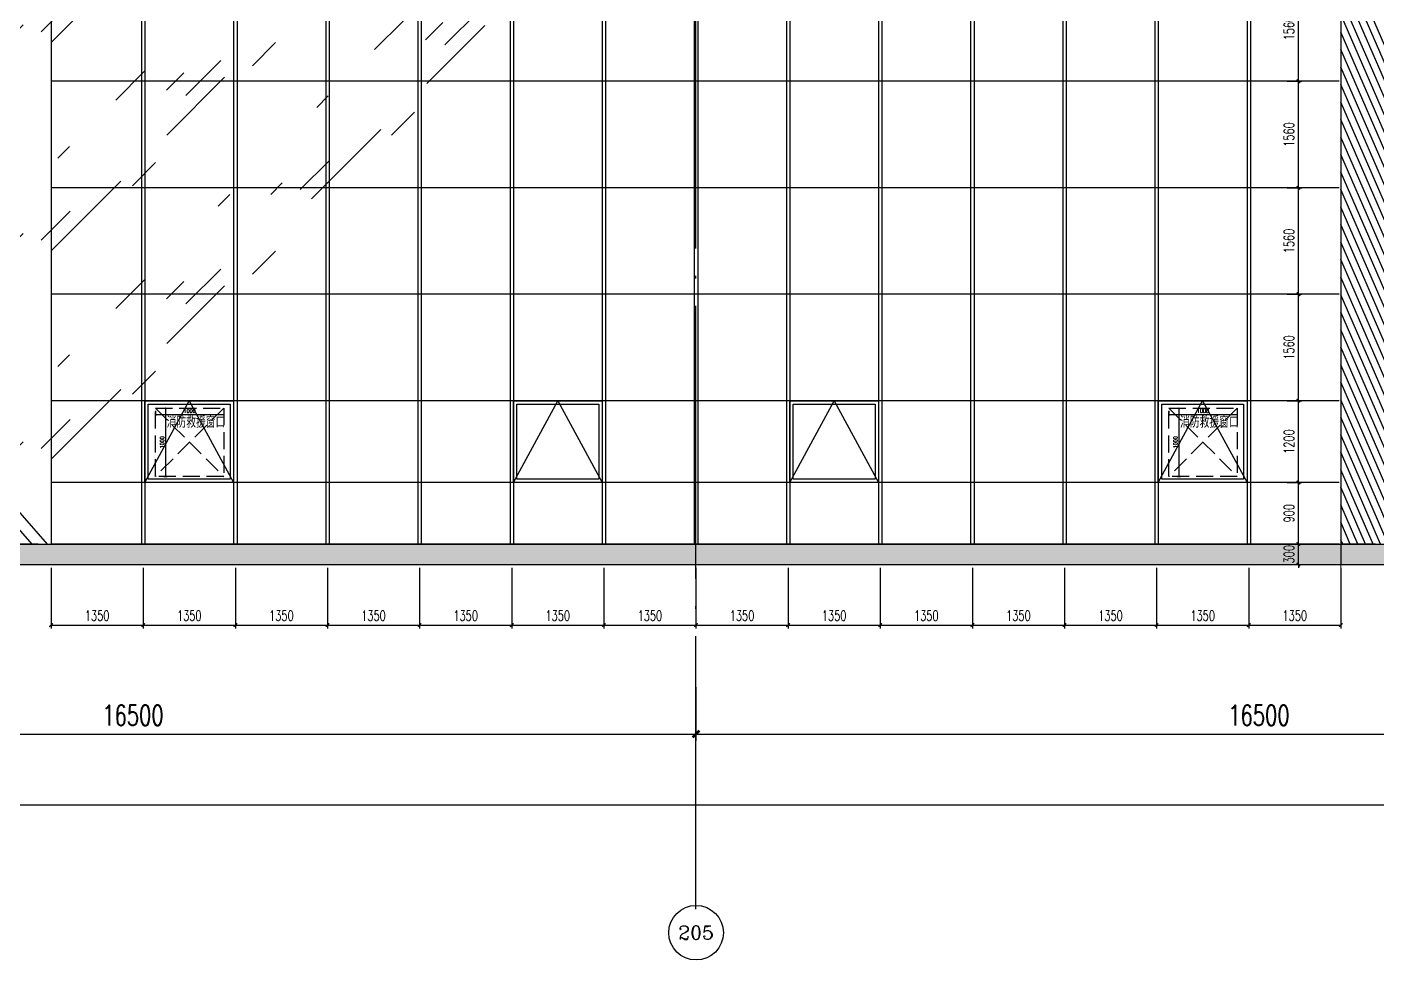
# Model space of a CAD drawing. Extents: x -4210259 to 293730, y -7499 to 868879.
# Drawn here: x -1313418 to -1293635, y 511142 to 524813 of the extents above; entities that cross this region are included whole.
import ezdxf
from ezdxf.enums import TextEntityAlignment as Align

# ---------------------------------------------------------------- set-up
doc = ezdxf.new("R2010")
doc.units = 0
doc.header["$LTSCALE"] = 1000
doc.header["$MEASUREMENT"] = 0
for name, pattern in [('__DASH', [0.35, 0.25, -0.1]), ('DASH', [0.35, 0.25, -0.1]), ('DOTE', [2.4200000000000004, 2, -0.2, 0.02, -0.2])]:
    doc.linetypes.add(name, pattern=pattern)
doc.layers.get('Defpoints').update_dxf_attribs({"color": 210})
for name, color, linetype in [('A-AXIS-D', 1, 'Continuous'), ('A-AXIS-DOTE', 14, 'DOTE'), ('A-AXIS-DP', 126, 'Continuous'), ('A-HATCH-2', 251, 'Continuous'), ('A-LIN-V', 9, 'Continuous'), ('A-SFCE', 30, 'Continuous'), ('A-WINDOW', 140, 'Continuous'), ('AS-WALL', 40, 'Continuous'), ('PUB_DIM', 3, 'Continuous'), ('PUB_TEXT', 7, 'Continuous'), ('建-文字', 7, 'Continuous')]:
    doc.layers.add(name, color=color, linetype=linetype)
doc.layers.add('A-WALL-HATCH', color=8, linetype='Continuous', lineweight=13)
doc.styles.add('_TCH_AXIS', font='COMPLEX', dxfattribs={"bigfont": 'GBCBIG'})
doc.styles.add('_TCH_DIM_T3', font='SIMPLEX', dxfattribs={"width": 0.7058823529411765, "bigfont": 'GBCBIG'})
doc.styles.add('A-DIM_T3', font='SIMPLEX', dxfattribs={"width": 0.7058823529411765, "bigfont": 'GBCBIG'})
doc.styles.add('A-STANDARD', font='SIMPLEX', dxfattribs={"bigfont": 'GBCBIG'})
doc.dimstyles.new('_TCH_ARCH&&20', dxfattribs={"dimtxt": 59.5, "dimasz": 20, "dimexe": 20, "dimexo": 20, "dimgap": 25.25, "dimtad": 1, "dimdec": 0, "dimzin": 0, "dimdsep": 46, "dimtxsty": '_TCH_DIM_T3', "dimblk": 'ARCHTICK', "dimcen": 0.09, "dimclrt": 7, "dimazin": 2, "dimtfac": 1, "dimtdec": 0, "dimtix": 1, "dimtmove": 2, "dimatfit": 3, "dimfxl": 0, "dimtolj": 1, "dimtzin": 0, "dimarcsym": 0})
doc.dimstyles.new('_TCH_ARCH&&50', dxfattribs={"dimtxt": 148.75, "dimasz": 50, "dimexe": 50, "dimexo": 50, "dimgap": 63.12500000000001, "dimtad": 1, "dimdec": 0, "dimzin": 0, "dimdsep": 46, "dimtxsty": '_TCH_DIM_T3', "dimblk": 'ARCHTICK', "dimcen": 0.09, "dimclrt": 7, "dimazin": 2, "dimtfac": 1, "dimtdec": 0, "dimtix": 1, "dimtmove": 2, "dimatfit": 3, "dimfxl": 0, "dimtolj": 1, "dimtzin": 0, "dimarcsym": 0})
doc.dimstyles.new('A-DIM&&100', dxfattribs={"dimtxt": 297.5, "dimasz": 100, "dimexe": 100, "dimexo": 100, "dimgap": 126.25, "dimtad": 1, "dimdec": 0, "dimzin": 0, "dimdsep": 46, "dimtxsty": 'A-DIM_T3', "dimblk": 'ARCHTICK', "dimcen": 0.09, "dimclrt": 7, "dimazin": 2, "dimtfac": 1, "dimtdec": 0, "dimtix": 1, "dimtmove": 2, "dimatfit": 3, "dimfxl": 0, "dimtolj": 1, "dimtzin": 0, "dimarcsym": 0})

# ---------------------------------------------------------------- blocks, each defined once
blk = doc.blocks.new('44443')
at = {"layer": 'A-WINDOW'}
for p, q in [((-1352715.000003867, 534887.4520265248), (-1352715.000003867, 517237.452026515)), ((-1352665.000003867, 534887.4520265248), (-1352665.000003868, 517237.452026515))]:
    blk.add_line(p, q, dxfattribs=at)
blk = doc.blocks.new('w42343')
at = {"layer": 'A-WINDOW'}
blk.add_lwpolyline([(-2124381.929386185, 518137.4520265142), (-2123731.929386185, 519337.4520265143), (-2123081.929386185, 518137.4520265143)], dxfattribs=at)
for points in [[(-2124381.929386185, 519337.4520265143), (-2123081.929386185, 519337.4520265143), (-2123081.929386185, 518137.4520265143), (-2124381.929386185, 518137.4520265143)], [(-2124331.929386185, 519287.4520265143), (-2123131.929386185, 519287.4520265143), (-2123131.929386185, 518187.4520265143), (-2124331.929386185, 518187.4520265143)]]:
    blk.add_lwpolyline(points, close=True, dxfattribs=at)
blk = doc.blocks.new('_ArchTick')
at = {"color": 0, "linetype": 'ByBlock', "const_width": 0.4}
blk.add_lwpolyline([(-0.5, -0.5), (0.5, 0.5)], dxfattribs=at)
blk = doc.blocks.new('*D1222')
at = {"layer": 'Defpoints', "color": 0}
for p in [(74221.80499686534, -10680.46465537779), (75221.80499686545, -10680.46465537779), (75221.80499686545, -10753.76423470485)]:
    blk.add_point(p, dxfattribs=at)
at = {"layer": 'PUB_DIM', "color": 0, "lineweight": -2}
for p, q in [((74221.80499686534, -10700.46465537779), (74221.80499686534, -10773.76423470485)), ((74221.80499686534, -10753.76423470485), (75221.80499686545, -10753.76423470485)), ((75221.80499686545, -10700.46465537779), (75221.80499686545, -10773.76423470485))]:
    blk.add_line(p, q, dxfattribs=at)
at = {"layer": 'PUB_DIM', "color": 0, "lineweight": -2, "xscale": 20, "yscale": 20, "zscale": 20, "rotation": 180}
blk.add_blockref('_ArchTick', (74221.80499686534, -10753.76423470485), dxfattribs=at)
at = {"layer": 'PUB_DIM', "color": 0, "lineweight": -2, "xscale": 20, "yscale": 20, "zscale": 20}
blk.add_blockref('_ArchTick', (75221.80499686545, -10753.76423470485), dxfattribs=at)
at = {"layer": 'PUB_DIM', "color": 7, "insert": (74721.8049968654, -10698.76423470485), "char_height": 59.5, "attachment_point": 5, "style": '_TCH_DIM_T3'}
blk.add_mtext('\\A1;1000', dxfattribs=at)
blk = doc.blocks.new('*D1223')
at = {"layer": 'Defpoints', "color": 0}
for p in [(74323.0209562667, -10659.13845430536), (74374.43171621527, -10659.13845430536), (74323.0209562667, -11659.13845430513)]:
    blk.add_point(p, dxfattribs=at)
at = {"layer": 'PUB_DIM', "color": 0, "lineweight": -2}
for p, q in [((74343.0209562667, -10659.13845430536), (74394.43171621527, -10659.13845430536)), ((74374.43171621527, -11659.13845430513), (74374.43171621527, -10659.13845430536)), ((74343.0209562667, -11659.13845430513), (74394.43171621527, -11659.13845430513))]:
    blk.add_line(p, q, dxfattribs=at)
at = {"layer": 'PUB_DIM', "color": 0, "lineweight": -2, "xscale": 20, "yscale": 20, "zscale": 20}
for p, rotation in [((74374.43171621527, -10659.13845430536), 90), ((74374.43171621527, -11659.13845430513), 270)]:
    blk.add_blockref('_ArchTick', p, dxfattribs=dict(at, rotation=rotation))
at = {"layer": 'PUB_DIM', "color": 7, "insert": (74319.43171621526, -11159.13845430526), "char_height": 59.5, "attachment_point": 5, "rotation": 90, "style": '_TCH_DIM_T3'}
blk.add_mtext('\\A1;1000', dxfattribs=at)
blk = doc.blocks.new('*D200')
at = {"layer": 'A-AXIS-DP', "color": 0, "lineweight": -2}
for p, q in [((-1294950, 525577.4520265143), (-1294737.5, 525577.4520265143)), ((-1294787.5, 524017.4520265143), (-1294787.5, 525577.4520265143)), ((-1294950, 524017.4520265143), (-1294737.5, 524017.4520265143))]:
    blk.add_line(p, q, dxfattribs=at)
at = {"layer": 'Defpoints', "color": 0}
for p in [(-1295000, 525577.4520265143), (-1294787.5, 525577.4520265143), (-1295000, 524017.4520265143)]:
    blk.add_point(p, dxfattribs=at)
at = {"layer": 'A-AXIS-DP', "color": 0, "lineweight": -2, "xscale": 50, "yscale": 50, "zscale": 50}
for p, rotation in [((-1294787.5, 525577.4520265143), 90), ((-1294787.5, 524017.4520265143), 270)]:
    blk.add_blockref('_ArchTick', p, dxfattribs=dict(at, rotation=rotation))
at = {"layer": 'A-AXIS-DP', "color": 7, "insert": (-1294925, 524797.4520265146), "char_height": 148.75, "attachment_point": 5, "rotation": 90, "style": '_TCH_DIM_T3'}
blk.add_mtext('\\A1;1560', dxfattribs=at)
blk = doc.blocks.new('*D201')
at = {"layer": 'A-AXIS-DP', "color": 0, "lineweight": -2}
for p, q in [((-1294950, 524017.4520265143), (-1294737.5, 524017.4520265143)), ((-1294787.5, 522457.4520265144), (-1294787.5, 524017.4520265143)), ((-1294950, 522457.4520265144), (-1294737.5, 522457.4520265144))]:
    blk.add_line(p, q, dxfattribs=at)
at = {"layer": 'Defpoints', "color": 0}
for p in [(-1295000, 524017.4520265143), (-1294787.5, 524017.4520265143), (-1295000, 522457.4520265144)]:
    blk.add_point(p, dxfattribs=at)
at = {"layer": 'A-AXIS-DP', "color": 0, "lineweight": -2, "xscale": 50, "yscale": 50, "zscale": 50}
for p, rotation in [((-1294787.5, 524017.4520265143), 90), ((-1294787.5, 522457.4520265144), 270)]:
    blk.add_blockref('_ArchTick', p, dxfattribs=dict(at, rotation=rotation))
at = {"layer": 'A-AXIS-DP', "color": 7, "insert": (-1294925, 523237.4520265146), "char_height": 148.75, "attachment_point": 5, "rotation": 90, "style": '_TCH_DIM_T3'}
blk.add_mtext('\\A1;1560', dxfattribs=at)
blk = doc.blocks.new('*D202')
at = {"layer": 'A-AXIS-DP', "color": 0, "lineweight": -2}
for p, q in [((-1294950, 522457.4520265144), (-1294737.5, 522457.4520265144)), ((-1294787.5, 520897.4520265144), (-1294787.5, 522457.4520265144)), ((-1294950, 520897.4520265144), (-1294737.5, 520897.4520265144))]:
    blk.add_line(p, q, dxfattribs=at)
at = {"layer": 'Defpoints', "color": 0}
for p in [(-1295000, 522457.4520265144), (-1294787.5, 522457.4520265144), (-1295000, 520897.4520265144)]:
    blk.add_point(p, dxfattribs=at)
at = {"layer": 'A-AXIS-DP', "color": 0, "lineweight": -2, "xscale": 50, "yscale": 50, "zscale": 50}
for p, rotation in [((-1294787.5, 522457.4520265144), 90), ((-1294787.5, 520897.4520265144), 270)]:
    blk.add_blockref('_ArchTick', p, dxfattribs=dict(at, rotation=rotation))
at = {"layer": 'A-AXIS-DP', "color": 7, "insert": (-1294925, 521677.4520265146), "char_height": 148.75, "attachment_point": 5, "rotation": 90, "style": '_TCH_DIM_T3'}
blk.add_mtext('\\A1;1560', dxfattribs=at)
blk = doc.blocks.new('*D203')
at = {"layer": 'A-AXIS-DP', "color": 0, "lineweight": -2}
for p, q in [((-1294950, 520897.4520265144), (-1294737.5, 520897.4520265144)), ((-1294787.5, 519337.4520265145), (-1294787.5, 520897.4520265144)), ((-1294950, 519337.4520265145), (-1294737.5, 519337.4520265145))]:
    blk.add_line(p, q, dxfattribs=at)
at = {"layer": 'Defpoints', "color": 0}
for p in [(-1295000, 520897.4520265144), (-1294787.5, 520897.4520265144), (-1295000, 519337.4520265145)]:
    blk.add_point(p, dxfattribs=at)
at = {"layer": 'A-AXIS-DP', "color": 0, "lineweight": -2, "xscale": 50, "yscale": 50, "zscale": 50}
for p, rotation in [((-1294787.5, 520897.4520265144), 90), ((-1294787.5, 519337.4520265145), 270)]:
    blk.add_blockref('_ArchTick', p, dxfattribs=dict(at, rotation=rotation))
at = {"layer": 'A-AXIS-DP', "color": 7, "insert": (-1294925, 520117.4520265146), "char_height": 148.75, "attachment_point": 5, "rotation": 90, "style": '_TCH_DIM_T3'}
blk.add_mtext('\\A1;1560', dxfattribs=at)
blk = doc.blocks.new('*D204')
at = {"layer": 'A-AXIS-DP', "color": 0, "lineweight": -2}
for p, q in [((-1294950, 519337.4520265145), (-1294737.5, 519337.4520265145)), ((-1294787.5, 518137.4520265144), (-1294787.5, 519337.4520265145)), ((-1294950, 518137.4520265144), (-1294737.5, 518137.4520265144))]:
    blk.add_line(p, q, dxfattribs=at)
at = {"layer": 'Defpoints', "color": 0}
for p in [(-1295000, 519337.4520265145), (-1294787.5, 519337.4520265145), (-1295000, 518137.4520265144)]:
    blk.add_point(p, dxfattribs=at)
at = {"layer": 'A-AXIS-DP', "color": 0, "lineweight": -2, "xscale": 50, "yscale": 50, "zscale": 50}
for p, rotation in [((-1294787.5, 519337.4520265145), 90), ((-1294787.5, 518137.4520265144), 270)]:
    blk.add_blockref('_ArchTick', p, dxfattribs=dict(at, rotation=rotation))
at = {"layer": 'A-AXIS-DP', "color": 7, "insert": (-1294925, 518737.4520265146), "char_height": 148.75, "attachment_point": 5, "rotation": 90, "style": '_TCH_DIM_T3'}
blk.add_mtext('\\A1;1200', dxfattribs=at)
blk = doc.blocks.new('*D205')
at = {"layer": 'A-AXIS-DP', "color": 0, "lineweight": -2}
for p, q in [((-1294950, 518137.4520265144), (-1294737.5, 518137.4520265144)), ((-1294787.5, 517237.4520265148), (-1294787.5, 518137.4520265144)), ((-1294950, 517237.4520265148), (-1294737.5, 517237.4520265148))]:
    blk.add_line(p, q, dxfattribs=at)
at = {"layer": 'Defpoints', "color": 0}
for p in [(-1295000, 518137.4520265144), (-1294787.5, 518137.4520265144), (-1295000, 517237.4520265148)]:
    blk.add_point(p, dxfattribs=at)
at = {"layer": 'A-AXIS-DP', "color": 0, "lineweight": -2, "xscale": 50, "yscale": 50, "zscale": 50}
for p, rotation in [((-1294787.5, 518137.4520265144), 90), ((-1294787.5, 517237.4520265148), 270)]:
    blk.add_blockref('_ArchTick', p, dxfattribs=dict(at, rotation=rotation))
at = {"layer": 'A-AXIS-DP', "color": 7, "insert": (-1294925, 517687.4520265149), "char_height": 148.75, "attachment_point": 5, "rotation": 90, "style": '_TCH_DIM_T3'}
blk.add_mtext('\\A1;900', dxfattribs=at)
blk = doc.blocks.new('*D206')
at = {"layer": 'A-AXIS-DP', "color": 0, "lineweight": -2}
for p, q in [((-1294950, 517237.4520265148), (-1294737.5, 517237.4520265148)), ((-1294787.5, 517237.4520265148), (-1294787.5, 517287.4520265148)), ((-1294787.5, 516937.4520265246), (-1294787.5, 517237.4520265148)), ((-1294950, 516937.4520265246), (-1294737.5, 516937.4520265246)), ((-1294787.5, 516937.4520265246), (-1294787.5, 516887.4520265246))]:
    blk.add_line(p, q, dxfattribs=at)
at = {"layer": 'Defpoints', "color": 0}
for p in [(-1295000, 517237.4520265148), (-1294787.5, 517237.4520265148), (-1295000, 516937.4520265246)]:
    blk.add_point(p, dxfattribs=at)
at = {"layer": 'A-AXIS-DP', "color": 0, "lineweight": -2, "xscale": 50, "yscale": 50, "zscale": 50}
for p, rotation in [((-1294787.5, 517237.4520265148), 270), ((-1294787.5, 516937.4520265246), 90)]:
    blk.add_blockref('_ArchTick', p, dxfattribs=dict(at, rotation=rotation))
at = {"layer": 'A-AXIS-DP', "color": 7, "insert": (-1294925, 517087.4520265199), "char_height": 148.75, "attachment_point": 5, "rotation": 90, "style": '_TCH_DIM_T3'}
blk.add_mtext('\\A1;300', dxfattribs=at)
blk = doc.blocks.new('*D767')
at = {"layer": 'A-AXIS-D', "color": 0, "lineweight": -2}
for p, q in [((-1370265.000000001, 515139.7759653961), (-1370265.000000001, 513313.3764944368)), ((-1286465.00000079, 515139.775965395), (-1286465.00000079, 513313.3764944368)), ((-1370265.000000001, 513413.3764944368), (-1286465.00000079, 513413.3764944368))]:
    blk.add_line(p, q, dxfattribs=at)
at = {"layer": 'Defpoints', "color": 0}
for p in [(-1370265.000000001, 515239.7759653961), (-1286465.00000079, 515239.775965395), (-1286465.00000079, 513413.3764944368)]:
    blk.add_point(p, dxfattribs=at)
at = {"layer": 'A-AXIS-D', "color": 0, "lineweight": -2, "xscale": 100, "yscale": 100, "zscale": 100, "rotation": 180}
blk.add_blockref('_ArchTick', (-1370265.000000001, 513413.3764944368), dxfattribs=at)
at = {"layer": 'A-AXIS-D', "color": 0, "lineweight": -2, "xscale": 100, "yscale": 100, "zscale": 100}
blk.add_blockref('_ArchTick', (-1286465.00000079, 513413.3764944368), dxfattribs=at)
at = {"layer": 'A-AXIS-D', "color": 7, "insert": (-1328365.000000396, 513688.3764944368), "char_height": 297.5, "attachment_point": 5, "style": 'A-DIM_T3'}
blk.add_mtext('\\A1;83800', dxfattribs=at)
blk = doc.blocks.new('*D787')
at = {"layer": 'A-AXIS-DP', "color": 0, "lineweight": -2}
for p, q in [((-1313065.000003817, 516887.4520265247), (-1313065.000003817, 515999.9999999901)), ((-1311715.000003817, 516887.4520265247), (-1311715.000003817, 515999.9999999901)), ((-1313065.000003817, 516049.9999999901), (-1311715.000003817, 516049.9999999901))]:
    blk.add_line(p, q, dxfattribs=at)
at = {"layer": 'Defpoints', "color": 0}
for p in [(-1313065.000003817, 516937.4520265247), (-1311715.000003817, 516937.4520265247), (-1311715.000003817, 516049.9999999901)]:
    blk.add_point(p, dxfattribs=at)
at = {"layer": 'A-AXIS-DP', "color": 0, "lineweight": -2, "xscale": 50, "yscale": 50, "zscale": 50, "rotation": 180}
blk.add_blockref('_ArchTick', (-1313065.000003817, 516049.9999999901), dxfattribs=at)
at = {"layer": 'A-AXIS-DP', "color": 0, "lineweight": -2, "xscale": 50, "yscale": 50, "zscale": 50}
blk.add_blockref('_ArchTick', (-1311715.000003817, 516049.9999999901), dxfattribs=at)
at = {"layer": 'A-AXIS-DP', "color": 7, "insert": (-1312390.000003817, 516187.4999999901), "char_height": 148.75, "attachment_point": 5, "style": '_TCH_DIM_T3'}
blk.add_mtext('\\A1;1350', dxfattribs=at)
blk = doc.blocks.new('*D788')
at = {"layer": 'A-AXIS-DP', "color": 0, "lineweight": -2}
for p, q in [((-1311715.000003817, 516887.4520265247), (-1311715.000003817, 515999.9999999901)), ((-1310365.000003817, 516887.4520265247), (-1310365.000003817, 515999.9999999901)), ((-1311715.000003817, 516049.9999999901), (-1310365.000003817, 516049.9999999901))]:
    blk.add_line(p, q, dxfattribs=at)
at = {"layer": 'Defpoints', "color": 0}
for p in [(-1311715.000003817, 516937.4520265247), (-1310365.000003817, 516937.4520265247), (-1310365.000003817, 516049.9999999901)]:
    blk.add_point(p, dxfattribs=at)
at = {"layer": 'A-AXIS-DP', "color": 0, "lineweight": -2, "xscale": 50, "yscale": 50, "zscale": 50, "rotation": 180}
blk.add_blockref('_ArchTick', (-1311715.000003817, 516049.9999999901), dxfattribs=at)
at = {"layer": 'A-AXIS-DP', "color": 0, "lineweight": -2, "xscale": 50, "yscale": 50, "zscale": 50}
blk.add_blockref('_ArchTick', (-1310365.000003817, 516049.9999999901), dxfattribs=at)
at = {"layer": 'A-AXIS-DP', "color": 7, "insert": (-1311040.000003817, 516187.4999999901), "char_height": 148.75, "attachment_point": 5, "style": '_TCH_DIM_T3'}
blk.add_mtext('\\A1;1350', dxfattribs=at)
blk = doc.blocks.new('*D789')
at = {"layer": 'A-AXIS-DP', "color": 0, "lineweight": -2}
for p, q in [((-1310365.000003817, 516887.4520265247), (-1310365.000003817, 515999.9999999901)), ((-1309015.000003817, 516887.4520265247), (-1309015.000003817, 515999.9999999901)), ((-1310365.000003817, 516049.9999999901), (-1309015.000003817, 516049.9999999901))]:
    blk.add_line(p, q, dxfattribs=at)
at = {"layer": 'Defpoints', "color": 0}
for p in [(-1310365.000003817, 516937.4520265247), (-1309015.000003817, 516937.4520265247), (-1309015.000003817, 516049.9999999901)]:
    blk.add_point(p, dxfattribs=at)
at = {"layer": 'A-AXIS-DP', "color": 0, "lineweight": -2, "xscale": 50, "yscale": 50, "zscale": 50, "rotation": 180}
blk.add_blockref('_ArchTick', (-1310365.000003817, 516049.9999999901), dxfattribs=at)
at = {"layer": 'A-AXIS-DP', "color": 0, "lineweight": -2, "xscale": 50, "yscale": 50, "zscale": 50}
blk.add_blockref('_ArchTick', (-1309015.000003817, 516049.9999999901), dxfattribs=at)
at = {"layer": 'A-AXIS-DP', "color": 7, "insert": (-1309690.000003817, 516187.4999999901), "char_height": 148.75, "attachment_point": 5, "style": '_TCH_DIM_T3'}
blk.add_mtext('\\A1;1350', dxfattribs=at)
blk = doc.blocks.new('*D790')
at = {"layer": 'A-AXIS-DP', "color": 0, "lineweight": -2}
for p, q in [((-1309015.000003817, 516887.4520265247), (-1309015.000003817, 515999.9999999901)), ((-1307665.000003817, 516887.4520265247), (-1307665.000003817, 515999.9999999901)), ((-1309015.000003817, 516049.9999999901), (-1307665.000003817, 516049.9999999901))]:
    blk.add_line(p, q, dxfattribs=at)
at = {"layer": 'Defpoints', "color": 0}
for p in [(-1309015.000003817, 516937.4520265247), (-1307665.000003817, 516937.4520265247), (-1307665.000003817, 516049.9999999901)]:
    blk.add_point(p, dxfattribs=at)
at = {"layer": 'A-AXIS-DP', "color": 0, "lineweight": -2, "xscale": 50, "yscale": 50, "zscale": 50, "rotation": 180}
blk.add_blockref('_ArchTick', (-1309015.000003817, 516049.9999999901), dxfattribs=at)
at = {"layer": 'A-AXIS-DP', "color": 0, "lineweight": -2, "xscale": 50, "yscale": 50, "zscale": 50}
blk.add_blockref('_ArchTick', (-1307665.000003817, 516049.9999999901), dxfattribs=at)
at = {"layer": 'A-AXIS-DP', "color": 7, "insert": (-1308340.000003817, 516187.4999999901), "char_height": 148.75, "attachment_point": 5, "style": '_TCH_DIM_T3'}
blk.add_mtext('\\A1;1350', dxfattribs=at)
blk = doc.blocks.new('*D791')
at = {"layer": 'A-AXIS-DP', "color": 0, "lineweight": -2}
for p, q in [((-1307665.000003817, 516887.4520265247), (-1307665.000003817, 515999.9999999901)), ((-1306315.000003817, 516887.4520265247), (-1306315.000003817, 515999.9999999901)), ((-1307665.000003817, 516049.9999999901), (-1306315.000003817, 516049.9999999901))]:
    blk.add_line(p, q, dxfattribs=at)
at = {"layer": 'Defpoints', "color": 0}
for p in [(-1307665.000003817, 516937.4520265247), (-1306315.000003817, 516937.4520265247), (-1306315.000003817, 516049.9999999901)]:
    blk.add_point(p, dxfattribs=at)
at = {"layer": 'A-AXIS-DP', "color": 0, "lineweight": -2, "xscale": 50, "yscale": 50, "zscale": 50, "rotation": 180}
blk.add_blockref('_ArchTick', (-1307665.000003817, 516049.9999999901), dxfattribs=at)
at = {"layer": 'A-AXIS-DP', "color": 0, "lineweight": -2, "xscale": 50, "yscale": 50, "zscale": 50}
blk.add_blockref('_ArchTick', (-1306315.000003817, 516049.9999999901), dxfattribs=at)
at = {"layer": 'A-AXIS-DP', "color": 7, "insert": (-1306990.000003817, 516187.4999999901), "char_height": 148.75, "attachment_point": 5, "style": '_TCH_DIM_T3'}
blk.add_mtext('\\A1;1350', dxfattribs=at)
blk = doc.blocks.new('*D792')
at = {"layer": 'A-AXIS-DP', "color": 0, "lineweight": -2}
for p, q in [((-1306315.000003817, 516887.4520265247), (-1306315.000003817, 515999.9999999901)), ((-1304965.000003817, 516887.4520265247), (-1304965.000003817, 515999.9999999901)), ((-1306315.000003817, 516049.9999999901), (-1304965.000003817, 516049.9999999901))]:
    blk.add_line(p, q, dxfattribs=at)
at = {"layer": 'Defpoints', "color": 0}
for p in [(-1306315.000003817, 516937.4520265247), (-1304965.000003817, 516937.4520265247), (-1304965.000003817, 516049.9999999901)]:
    blk.add_point(p, dxfattribs=at)
at = {"layer": 'A-AXIS-DP', "color": 0, "lineweight": -2, "xscale": 50, "yscale": 50, "zscale": 50, "rotation": 180}
blk.add_blockref('_ArchTick', (-1306315.000003817, 516049.9999999901), dxfattribs=at)
at = {"layer": 'A-AXIS-DP', "color": 0, "lineweight": -2, "xscale": 50, "yscale": 50, "zscale": 50}
blk.add_blockref('_ArchTick', (-1304965.000003817, 516049.9999999901), dxfattribs=at)
at = {"layer": 'A-AXIS-DP', "color": 7, "insert": (-1305640.000003817, 516187.4999999901), "char_height": 148.75, "attachment_point": 5, "style": '_TCH_DIM_T3'}
blk.add_mtext('\\A1;1350', dxfattribs=at)
blk = doc.blocks.new('*D793')
at = {"layer": 'A-AXIS-DP', "color": 0, "lineweight": -2}
for p, q in [((-1304965.000003817, 516887.4520265247), (-1304965.000003817, 515999.9999999901)), ((-1303615.000003817, 516887.4520265247), (-1303615.000003817, 515999.9999999901)), ((-1304965.000003817, 516049.9999999901), (-1303615.000003817, 516049.9999999901))]:
    blk.add_line(p, q, dxfattribs=at)
at = {"layer": 'Defpoints', "color": 0}
for p in [(-1304965.000003817, 516937.4520265247), (-1303615.000003817, 516937.4520265247), (-1303615.000003817, 516049.9999999901)]:
    blk.add_point(p, dxfattribs=at)
at = {"layer": 'A-AXIS-DP', "color": 0, "lineweight": -2, "xscale": 50, "yscale": 50, "zscale": 50, "rotation": 180}
blk.add_blockref('_ArchTick', (-1304965.000003817, 516049.9999999901), dxfattribs=at)
at = {"layer": 'A-AXIS-DP', "color": 0, "lineweight": -2, "xscale": 50, "yscale": 50, "zscale": 50}
blk.add_blockref('_ArchTick', (-1303615.000003817, 516049.9999999901), dxfattribs=at)
at = {"layer": 'A-AXIS-DP', "color": 7, "insert": (-1304290.000003817, 516187.4999999901), "char_height": 148.75, "attachment_point": 5, "style": '_TCH_DIM_T3'}
blk.add_mtext('\\A1;1350', dxfattribs=at)
blk = doc.blocks.new('*D794')
at = {"layer": 'A-AXIS-DP', "color": 0, "lineweight": -2}
for p, q in [((-1303615.000003817, 516887.4520265247), (-1303615.000003817, 515999.9999999901)), ((-1302265.000003817, 516887.4520265247), (-1302265.000003817, 515999.9999999901)), ((-1303615.000003817, 516049.9999999901), (-1302265.000003817, 516049.9999999901))]:
    blk.add_line(p, q, dxfattribs=at)
at = {"layer": 'Defpoints', "color": 0}
for p in [(-1303615.000003817, 516937.4520265247), (-1302265.000003817, 516937.4520265247), (-1302265.000003817, 516049.9999999901)]:
    blk.add_point(p, dxfattribs=at)
at = {"layer": 'A-AXIS-DP', "color": 0, "lineweight": -2, "xscale": 50, "yscale": 50, "zscale": 50, "rotation": 180}
blk.add_blockref('_ArchTick', (-1303615.000003817, 516049.9999999901), dxfattribs=at)
at = {"layer": 'A-AXIS-DP', "color": 0, "lineweight": -2, "xscale": 50, "yscale": 50, "zscale": 50}
blk.add_blockref('_ArchTick', (-1302265.000003817, 516049.9999999901), dxfattribs=at)
at = {"layer": 'A-AXIS-DP', "color": 7, "insert": (-1302940.000003817, 516187.4999999901), "char_height": 148.75, "attachment_point": 5, "style": '_TCH_DIM_T3'}
blk.add_mtext('\\A1;1350', dxfattribs=at)
blk = doc.blocks.new('*D795')
at = {"layer": 'A-AXIS-DP', "color": 0, "lineweight": -2}
for p, q in [((-1302265.000003817, 516887.4520265247), (-1302265.000003817, 515999.9999999901)), ((-1300915.000003817, 516887.4520265247), (-1300915.000003817, 515999.9999999901)), ((-1302265.000003817, 516049.9999999901), (-1300915.000003817, 516049.9999999901))]:
    blk.add_line(p, q, dxfattribs=at)
at = {"layer": 'Defpoints', "color": 0}
for p in [(-1302265.000003817, 516937.4520265247), (-1300915.000003817, 516937.4520265247), (-1300915.000003817, 516049.9999999901)]:
    blk.add_point(p, dxfattribs=at)
at = {"layer": 'A-AXIS-DP', "color": 0, "lineweight": -2, "xscale": 50, "yscale": 50, "zscale": 50, "rotation": 180}
blk.add_blockref('_ArchTick', (-1302265.000003817, 516049.9999999901), dxfattribs=at)
at = {"layer": 'A-AXIS-DP', "color": 0, "lineweight": -2, "xscale": 50, "yscale": 50, "zscale": 50}
blk.add_blockref('_ArchTick', (-1300915.000003817, 516049.9999999901), dxfattribs=at)
at = {"layer": 'A-AXIS-DP', "color": 7, "insert": (-1301590.000003817, 516187.4999999901), "char_height": 148.75, "attachment_point": 5, "style": '_TCH_DIM_T3'}
blk.add_mtext('\\A1;1350', dxfattribs=at)
blk = doc.blocks.new('*D796')
at = {"layer": 'A-AXIS-DP', "color": 0, "lineweight": -2}
for p, q in [((-1300915.000003817, 516887.4520265247), (-1300915.000003817, 515999.9999999901)), ((-1299565.000003817, 516887.4520265247), (-1299565.000003817, 515999.9999999901)), ((-1300915.000003817, 516049.9999999901), (-1299565.000003817, 516049.9999999901))]:
    blk.add_line(p, q, dxfattribs=at)
at = {"layer": 'Defpoints', "color": 0}
for p in [(-1300915.000003817, 516937.4520265247), (-1299565.000003817, 516937.4520265247), (-1299565.000003817, 516049.9999999901)]:
    blk.add_point(p, dxfattribs=at)
at = {"layer": 'A-AXIS-DP', "color": 0, "lineweight": -2, "xscale": 50, "yscale": 50, "zscale": 50, "rotation": 180}
blk.add_blockref('_ArchTick', (-1300915.000003817, 516049.9999999901), dxfattribs=at)
at = {"layer": 'A-AXIS-DP', "color": 0, "lineweight": -2, "xscale": 50, "yscale": 50, "zscale": 50}
blk.add_blockref('_ArchTick', (-1299565.000003817, 516049.9999999901), dxfattribs=at)
at = {"layer": 'A-AXIS-DP', "color": 7, "insert": (-1300240.000003817, 516187.4999999901), "char_height": 148.75, "attachment_point": 5, "style": '_TCH_DIM_T3'}
blk.add_mtext('\\A1;1350', dxfattribs=at)
blk = doc.blocks.new('*D797')
at = {"layer": 'A-AXIS-DP', "color": 0, "lineweight": -2}
for p, q in [((-1299565.000003817, 516887.4520265247), (-1299565.000003817, 515999.9999999901)), ((-1298215.000003817, 516887.4520265247), (-1298215.000003817, 515999.9999999901)), ((-1299565.000003817, 516049.9999999901), (-1298215.000003817, 516049.9999999901))]:
    blk.add_line(p, q, dxfattribs=at)
at = {"layer": 'Defpoints', "color": 0}
for p in [(-1299565.000003817, 516937.4520265247), (-1298215.000003817, 516937.4520265247), (-1298215.000003817, 516049.9999999901)]:
    blk.add_point(p, dxfattribs=at)
at = {"layer": 'A-AXIS-DP', "color": 0, "lineweight": -2, "xscale": 50, "yscale": 50, "zscale": 50, "rotation": 180}
blk.add_blockref('_ArchTick', (-1299565.000003817, 516049.9999999901), dxfattribs=at)
at = {"layer": 'A-AXIS-DP', "color": 0, "lineweight": -2, "xscale": 50, "yscale": 50, "zscale": 50}
blk.add_blockref('_ArchTick', (-1298215.000003817, 516049.9999999901), dxfattribs=at)
at = {"layer": 'A-AXIS-DP', "color": 7, "insert": (-1298890.000003817, 516187.4999999901), "char_height": 148.75, "attachment_point": 5, "style": '_TCH_DIM_T3'}
blk.add_mtext('\\A1;1350', dxfattribs=at)
blk = doc.blocks.new('*D798')
at = {"layer": 'A-AXIS-DP', "color": 0, "lineweight": -2}
for p, q in [((-1298215.000003817, 516887.4520265247), (-1298215.000003817, 515999.9999999901)), ((-1296865.000003817, 516887.4520265247), (-1296865.000003817, 515999.9999999901)), ((-1298215.000003817, 516049.9999999901), (-1296865.000003817, 516049.9999999901))]:
    blk.add_line(p, q, dxfattribs=at)
at = {"layer": 'Defpoints', "color": 0}
for p in [(-1298215.000003817, 516937.4520265247), (-1296865.000003817, 516937.4520265247), (-1296865.000003817, 516049.9999999901)]:
    blk.add_point(p, dxfattribs=at)
at = {"layer": 'A-AXIS-DP', "color": 0, "lineweight": -2, "xscale": 50, "yscale": 50, "zscale": 50, "rotation": 180}
blk.add_blockref('_ArchTick', (-1298215.000003817, 516049.9999999901), dxfattribs=at)
at = {"layer": 'A-AXIS-DP', "color": 0, "lineweight": -2, "xscale": 50, "yscale": 50, "zscale": 50}
blk.add_blockref('_ArchTick', (-1296865.000003817, 516049.9999999901), dxfattribs=at)
at = {"layer": 'A-AXIS-DP', "color": 7, "insert": (-1297540.000003817, 516187.4999999901), "char_height": 148.75, "attachment_point": 5, "style": '_TCH_DIM_T3'}
blk.add_mtext('\\A1;1350', dxfattribs=at)
blk = doc.blocks.new('*D799')
at = {"layer": 'A-AXIS-DP', "color": 0, "lineweight": -2}
for p, q in [((-1296865.000003817, 516887.4520265247), (-1296865.000003817, 515999.9999999901)), ((-1295515.000003817, 516887.4520265247), (-1295515.000003817, 515999.9999999901)), ((-1296865.000003817, 516049.9999999901), (-1295515.000003817, 516049.9999999901))]:
    blk.add_line(p, q, dxfattribs=at)
at = {"layer": 'Defpoints', "color": 0}
for p in [(-1296865.000003817, 516937.4520265247), (-1295515.000003817, 516937.4520265247), (-1295515.000003817, 516049.9999999901)]:
    blk.add_point(p, dxfattribs=at)
at = {"layer": 'A-AXIS-DP', "color": 0, "lineweight": -2, "xscale": 50, "yscale": 50, "zscale": 50, "rotation": 180}
blk.add_blockref('_ArchTick', (-1296865.000003817, 516049.9999999901), dxfattribs=at)
at = {"layer": 'A-AXIS-DP', "color": 0, "lineweight": -2, "xscale": 50, "yscale": 50, "zscale": 50}
blk.add_blockref('_ArchTick', (-1295515.000003817, 516049.9999999901), dxfattribs=at)
at = {"layer": 'A-AXIS-DP', "color": 7, "insert": (-1296190.000003817, 516187.4999999901), "char_height": 148.75, "attachment_point": 5, "style": '_TCH_DIM_T3'}
blk.add_mtext('\\A1;1350', dxfattribs=at)
blk = doc.blocks.new('*D800')
at = {"layer": 'A-AXIS-DP', "color": 0, "lineweight": -2}
for p, q in [((-1295515.000003817, 516887.4520265247), (-1295515.000003817, 515999.9999999901)), ((-1294165.000003817, 516887.4520265247), (-1294165.000003817, 515999.9999999901)), ((-1295515.000003817, 516049.9999999901), (-1294165.000003817, 516049.9999999901))]:
    blk.add_line(p, q, dxfattribs=at)
at = {"layer": 'Defpoints', "color": 0}
for p in [(-1295515.000003817, 516937.4520265247), (-1294165.000003817, 516937.4520265247), (-1294165.000003817, 516049.9999999901)]:
    blk.add_point(p, dxfattribs=at)
at = {"layer": 'A-AXIS-DP', "color": 0, "lineweight": -2, "xscale": 50, "yscale": 50, "zscale": 50, "rotation": 180}
blk.add_blockref('_ArchTick', (-1295515.000003817, 516049.9999999901), dxfattribs=at)
at = {"layer": 'A-AXIS-DP', "color": 0, "lineweight": -2, "xscale": 50, "yscale": 50, "zscale": 50}
blk.add_blockref('_ArchTick', (-1294165.000003817, 516049.9999999901), dxfattribs=at)
at = {"layer": 'A-AXIS-DP', "color": 7, "insert": (-1294840.000003817, 516187.4999999901), "char_height": 148.75, "attachment_point": 5, "style": '_TCH_DIM_T3'}
blk.add_mtext('\\A1;1350', dxfattribs=at)
blk = doc.blocks.new('*D1110')
at = {"layer": 'A-AXIS-D', "color": 0, "lineweight": -2}
for p, q in [((-1303615.000003817, 515139.7759653953), (-1303615.000003817, 514353.3764944364)), ((-1287115.000003817, 515139.7759653951), (-1287115.000003817, 514353.3764944364)), ((-1303615.000003817, 514453.3764944364), (-1287115.000003817, 514453.3764944364))]:
    blk.add_line(p, q, dxfattribs=at)
at = {"layer": 'Defpoints', "color": 0}
for p in [(-1303615.000003817, 515239.7759653953), (-1287115.000003817, 515239.7759653951), (-1287115.000003817, 514453.3764944364)]:
    blk.add_point(p, dxfattribs=at)
at = {"layer": 'A-AXIS-D', "color": 0, "lineweight": -2, "xscale": 100, "yscale": 100, "zscale": 100, "rotation": 180}
blk.add_blockref('_ArchTick', (-1303615.000003817, 514453.3764944364), dxfattribs=at)
at = {"layer": 'A-AXIS-D', "color": 0, "lineweight": -2, "xscale": 100, "yscale": 100, "zscale": 100}
blk.add_blockref('_ArchTick', (-1287115.000003817, 514453.3764944364), dxfattribs=at)
at = {"layer": 'A-AXIS-D', "color": 7, "insert": (-1295365.000003817, 514728.3764944364), "char_height": 297.5, "attachment_point": 5, "style": 'A-DIM_T3'}
blk.add_mtext('\\A1;16500', dxfattribs=at)
blk = doc.blocks.new('*D1111')
at = {"layer": 'A-AXIS-D', "color": 0, "lineweight": -2}
for p, q in [((-1320115.000003817, 515139.7759653955), (-1320115.000003817, 514353.3764944366)), ((-1303615.000003817, 515139.7759653953), (-1303615.000003817, 514353.3764944366)), ((-1320115.000003817, 514453.3764944366), (-1303615.000003817, 514453.3764944366))]:
    blk.add_line(p, q, dxfattribs=at)
at = {"layer": 'Defpoints', "color": 0}
for p in [(-1320115.000003817, 515239.7759653955), (-1303615.000003817, 515239.7759653953), (-1303615.000003817, 514453.3764944366)]:
    blk.add_point(p, dxfattribs=at)
at = {"layer": 'A-AXIS-D', "color": 0, "lineweight": -2, "xscale": 100, "yscale": 100, "zscale": 100, "rotation": 180}
blk.add_blockref('_ArchTick', (-1320115.000003817, 514453.3764944366), dxfattribs=at)
at = {"layer": 'A-AXIS-D', "color": 0, "lineweight": -2, "xscale": 100, "yscale": 100, "zscale": 100}
blk.add_blockref('_ArchTick', (-1303615.000003817, 514453.3764944366), dxfattribs=at)
at = {"layer": 'A-AXIS-D', "color": 7, "insert": (-1311865.000003817, 514728.3764944366), "char_height": 297.5, "attachment_point": 5, "style": 'A-DIM_T3'}
blk.add_mtext('\\A1;16500', dxfattribs=at)
blk = doc.blocks.new('紧急救援窗口')
at = {"layer": 'A-LIN-V', "color": 1, "linetype": 'DASH'}
blk.add_lwpolyline([(74221.80499686534, -10659.13845430536), (75221.80499686534, -10659.13845430536), (75221.80499686534, -11659.13845430512), (74221.80499686534, -11659.13845430512)], close=True, dxfattribs=at)
for points in [[(74221.80499686534, -10659.13845430536), (75221.80499686534, -11659.13845430512)], [(75221.80499686534, -10659.13845430536), (74221.80499686534, -11659.13845430512)]]:
    blk.add_lwpolyline(points, dxfattribs=at)
at = {"layer": '建-文字', "style": 'A-STANDARD'}
blk.add_text('消防救援窗口', height=168.7943262411347, dxfattribs=at).set_placement((74385.48576523922, -10947.83563232538))
at = {"layer": 'PUB_DIM'}
for p1, p2, distance, picture, middle in [((74221.80499686534, -10680.46465537779), (75221.80499686545, -10680.46465537779), -73.2995793270602, '*D1222', (74721.8049968654, -10698.76423470485)), ((74323.02095626667, -11659.13845430512), (74323.02095626667, -10659.13845430536), -51.41075994860148, '*D1223', (74319.43171621526, -11159.13845430526))]:
    dim = blk.add_aligned_dim(p1=p1, p2=p2, distance=distance, dimstyle='_TCH_ARCH&&20', dxfattribs=at)
    dim.commit()
    dim.dimension.update_dxf_attribs({"geometry": picture, "text_midpoint": middle})

msp = doc.modelspace()

# ---------------------------------------------------------------- hatches: boundary and pattern name
at = {"layer": 'A-HATCH-2'}
h = msp.add_hatch(dxfattribs=at)
h.set_pattern_fill('ANSI31', color=256, scale=150, angle=135)
h.set_pattern_definition([(90, (-40599866291, -3384804562.000011), (-238.125, -9.244463733058732e-30), [])])
h.paths.add_polyline_path([(-1328515.000003818, 517237.4520265144), (-1313065.000003817, 517237.4520265144), (-1313065.000003817, 534887.4520265249), (-1328515.000003818, 534887.4520265249)])
h = msp.add_hatch(dxfattribs=at)
h.set_pattern_fill('ANSI31', color=256, scale=150, angle=135)
h.set_pattern_definition([(90, (-40599834261, -3384804562.000011), (-238.125, -9.244463733058732e-30), [])])
h.paths.add_polyline_path([(-1294165.000003816, 517237.4520265143), (-1286515.00000079, 517237.4520265144), (-1286515.00000079, 534887.4520265249), (-1294165.000003817, 534887.4520265249)])
h = msp.add_hatch(dxfattribs=at)
h.set_pattern_fill('ANSI38', color=256, scale=150)
h.set_pattern_definition([(45, (0, 0), (-168.3798022700466, 168.3798022700466), []), (135, (0, 0), (-505.1394068101398, 168.3798022700467), [595.3125, -357.1875])])
h.paths.add_polyline_path([(-1370265.000000002, 516937.4520265247), (-1286465.00000079, 516937.4520265247), (-1286465.00000079, 517237.4520265153), (-1370265.000000002, 517237.4520265153)])
at = {"layer": 'A-WALL-HATCH'}
h = msp.add_hatch(dxfattribs=at)
h.set_pattern_fill('玻璃2', color=256, scale=200)
h.set_pattern_definition([(45, (-40600447585, -3384863422.547974), (0, 3054.701294725886), [1200, -720, 1200, -720, 480, -1046.56314]), (45, (-40600447645, -3384863362.547974), (0, 3054.701294725886), [960, -1200, 720, -720, 840, -926.56314]), (45, (-40600447645, -3384863182.547974), (0, 3054.701294725886), [720, -1440, 480, -720, 1080, -926.56314]), (45, (-40600447465, -3384863362.547974), (0, 3054.701294725886), [720, -1440, 600, -2606.563]), (45, (-40600447285, -3384863182.547974), (0, 3054.701294725886), [360, -1800, 240, -2966.563]), (45, (-40600447585, -3384862882.547974), (0, 3054.701294725886), [240, -1800, 240, -960, 600, -1526.56314]), (45, (-40600446505, -3384863062.547974), (0, 3054.701294725886), [1200, -1800, 1440, -950.5631400000001]), (45, (-40600446505, -3384863242.547974), (0, 3054.701294725886), [1680, -1200, 1800, -710.56314]), (45, (-40600446205, -3384863002.547974), (0, -3394.112549695429), [1200, -1680, 960, -1526.56314]), (45, (-40600446385, -3384862642.547974), (0, 3054.701294725886), [600, -2400, 720, -1646.56314]), (45, (-40600446025, -3384862822.547974), (0, 3054.701294725886), [480, -2400, 480, -2006.563])])
h.paths.add_polyline_path([(-1313065.000003841, 517237.4520265197), (-1294165.000003841, 517237.4520265194), (-1294165.000003792, 534887.4520265247), (-1313065.000003792, 534887.452026525)])

# ---------------------------------------------------------------- linework, layer by layer
at = {"layer": 'A-AXIS-D'}
msp.add_circle((-1303613.867316853, 511541.7340812567), 400, dxfattribs=at)
at = {"layer": 'A-AXIS-DOTE', "ltscale": 2}
msp.add_line((-1303615.000003817, 511887.4520265246), (-1303615.000003817, 538485.0684404817), dxfattribs=at)
at = {"layer": 'A-AXIS-DOTE', "linetype": '__DASH', "ltscale": 2}
msp.add_line((-1278255.863044174, 517237.4520265154), (-1378474.13696346, 517237.4520265143), dxfattribs=at)
at = {"layer": 'A-HATCH-2'}
for p, q in [((-1294190.000003817, 524017.4520265149), (-1313065.000003817, 524017.4520265145)), ((-1294190.000003817, 522457.4520265149), (-1313065.000003817, 522457.4520265145)), ((-1294190.000003817, 520897.4520265149), (-1313065.000003817, 520897.4520265145)), ((-1294190.000003817, 519337.4520265149), (-1313065.000003817, 519337.4520265145)), ((-1294190.000003817, 518137.4520265148), (-1313065.000003817, 518137.4520265144)), ((-1294190.000003817, 517237.4520265152), (-1313065.000003817, 517237.4520265148))]:
    msp.add_line(p, q, dxfattribs=at)
at = {"layer": 'A-LIN-V'}
for p, q in [((-1313065.000003817, 534887.4520265249), (-1313065.000003817, 517237.4520265144)), ((-1294165.000003817, 534887.4520265249), (-1294165.000003817, 516937.4520265246)), ((-1370265.000000002, 517237.4520265144), (-1286465.00000079, 517237.4520265143))]:
    msp.add_line(p, q, dxfattribs=at)
at = {"layer": 'A-WALL-HATCH'}
msp.add_line((-1294165.000003817, 516887.4520265248), (-1294165.000003817, 516990), dxfattribs=at)
at = {"layer": 'AS-WALL'}
msp.add_line((-1378474.13696346, 516937.4520265246), (-1278255.863044174, 516937.4520265246), dxfattribs=at)

# ---------------------------------------------------------------- block references
at = {"layer": 'A-LIN-V'}
for p in [(40975.00000005099, 0), (42325.00000005076, -5.820766091346741e-11), (43675.00000005052, -5.820766091346741e-11), (45025.00000005052, -5.820766091346741e-11), (46375.00000005052, -1.746229827404022e-10), (47725.00000005052, -1.746229827404022e-10), (49075.00000005052, -1.746229827404022e-10), (50425.00000005052, -1.746229827404022e-10), (51775.00000005076, -1.746229827404022e-10), (53125.00000005076, -1.746229827404022e-10), (54475.00000005076, -2.91038304567337e-10), (55825.00000005076, -4.074536263942719e-10), (57175.00000005076, -5.238689482212067e-10)]:
    msp.add_blockref('44443', p, dxfattribs=at)
at = {"layer": 'A-SFCE'}
for p in [(-1385757.556386685, 529887.8356323271), (-1370907.556386685, 529887.835632327)]:
    msp.add_blockref('紧急救援窗口', p, dxfattribs=at)
at = {"layer": 'A-WALL-HATCH'}
for p in [(812691.929382368, -3.492459654808044e-10), (818091.9293823678, -5.238689482212067e-10), (822141.929382368, -6.402842700481415e-10), (827541.9293823682, -6.984919309616089e-10)]:
    msp.add_blockref('w42343', p, dxfattribs=at)

# ---------------------------------------------------------------- texts
at = {"layer": 'PUB_TEXT', "style": '_TCH_AXIS'}
msp.add_text('205', height=202.9699062467711, dxfattribs=at).set_placement((-1303874.828624885, 511440.2491281333), (-1303352.906008821, 511440.2491281333), align=Align.FIT)

# ---------------------------------------------------------------- dimensions: what is measured, and where the dimension line sits
at = {"layer": 'A-AXIS-D'}
for base, p1, p2, angle, picture, middle in [((-1286465.00000079, 513413.3764944368), (-1370265.000000001, 515239.7759653961), (-1286465.00000079, 515239.775965395), 359.99999999999926, '*D767', (-1328365.000000396, 513688.3764944368)), ((-1303615.000003817, 514453.3764944366), (-1320115.000003817, 515239.7759653955), (-1303615.000003817, 515239.7759653953), 359.9999999999994, '*D1111', (-1311865.000003817, 514728.3764944366)), ((-1287115.000003817, 514453.3764944364), (-1303615.000003817, 515239.7759653953), (-1287115.000003817, 515239.7759653951), 359.9999999999992, '*D1110', (-1295365.000003817, 514728.3764944364))]:
    dim = msp.add_linear_dim(base=base, p1=p1, p2=p2, angle=angle, dimstyle='A-DIM&&100', override={"dimgap": 0}, dxfattribs=at)
    dim.commit()
    dim.dimension.update_dxf_attribs({"geometry": picture, "text_midpoint": middle, "dimtype": 129})
at = {"layer": 'A-AXIS-DP'}
for p1, p2, distance, picture, middle in [((-1295000, 524017.4520265141), (-1295000, 525577.4520265141), -212.5, '*D200', (-1294925, 524797.4520265146)), ((-1295000, 522457.4520265142), (-1295000, 524017.4520265141), -212.5, '*D201', (-1294925, 523237.4520265146)), ((-1295000, 520897.4520265142), (-1295000, 522457.4520265142), -212.5, '*D202', (-1294925, 521677.4520265146)), ((-1295000, 519337.4520265142), (-1295000, 520897.4520265142), -212.5, '*D203', (-1294925, 520117.4520265146)), ((-1295000, 518137.4520265142), (-1295000, 519337.4520265142), -212.5, '*D204', (-1294925, 518737.4520265146)), ((-1295000, 517237.4520265146), (-1295000, 518137.4520265142), -212.5, '*D205', (-1294925, 517687.4520265149)), ((-1295000, 516937.4520265243), (-1295000, 517237.4520265146), -212.5, '*D206', (-1294925, 517087.4520265199)), ((-1313065.000003817, 516937.4520265247), (-1311715.000003817, 516937.4520265247), -887.4520265345927, '*D787', (-1312390.000003817, 516187.4999999901)), ((-1311715.000003817, 516937.4520265247), (-1310365.000003817, 516937.4520265247), -887.4520265345927, '*D788', (-1311040.000003817, 516187.4999999901)), ((-1310365.000003817, 516937.4520265247), (-1309015.000003817, 516937.4520265247), -887.4520265345927, '*D789', (-1309690.000003817, 516187.4999999901)), ((-1309015.000003817, 516937.4520265247), (-1307665.000003817, 516937.4520265247), -887.4520265345927, '*D790', (-1308340.000003817, 516187.4999999901)), ((-1307665.000003817, 516937.4520265247), (-1306315.000003817, 516937.4520265247), -887.4520265345927, '*D791', (-1306990.000003817, 516187.4999999901)), ((-1306315.000003817, 516937.4520265247), (-1304965.000003817, 516937.4520265247), -887.4520265345927, '*D792', (-1305640.000003817, 516187.4999999901)), ((-1304965.000003817, 516937.4520265247), (-1303615.000003817, 516937.4520265247), -887.4520265345927, '*D793', (-1304290.000003817, 516187.4999999901)), ((-1303615.000003817, 516937.4520265247), (-1302265.000003817, 516937.4520265247), -887.4520265345927, '*D794', (-1302940.000003817, 516187.4999999901)), ((-1302265.000003817, 516937.4520265247), (-1300915.000003817, 516937.4520265247), -887.4520265345927, '*D795', (-1301590.000003817, 516187.4999999901)), ((-1300915.000003817, 516937.4520265247), (-1299565.000003817, 516937.4520265247), -887.4520265345927, '*D796', (-1300240.000003817, 516187.4999999901)), ((-1299565.000003817, 516937.4520265247), (-1298215.000003817, 516937.4520265247), -887.4520265345927, '*D797', (-1298890.000003817, 516187.4999999901)), ((-1298215.000003817, 516937.4520265247), (-1296865.000003817, 516937.4520265247), -887.4520265345927, '*D798', (-1297540.000003817, 516187.4999999901)), ((-1296865.000003817, 516937.4520265247), (-1295515.000003817, 516937.4520265247), -887.4520265345927, '*D799', (-1296190.000003817, 516187.4999999901)), ((-1295515.000003817, 516937.4520265247), (-1294165.000003817, 516937.4520265247), -887.4520265345927, '*D800', (-1294840.000003817, 516187.4999999901))]:
    dim = msp.add_aligned_dim(p1=p1, p2=p2, distance=distance, dimstyle='_TCH_ARCH&&50', dxfattribs=at)
    dim.commit()
    dim.dimension.update_dxf_attribs({"geometry": picture, "text_midpoint": middle})

doc.saveas('drawing.dxf')
